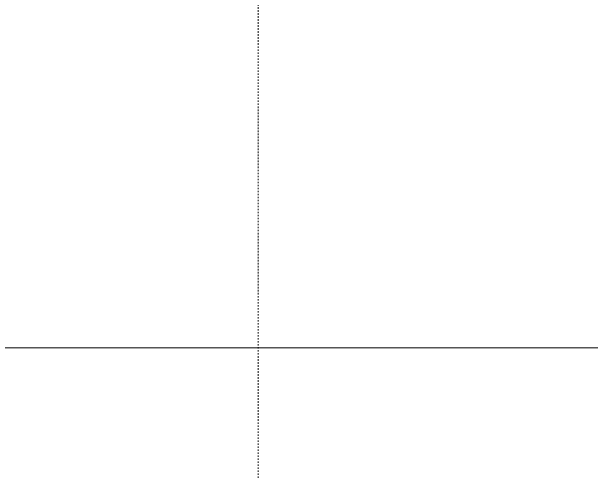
# Model space of a CAD drawing. Header units: inches. Extents: x -4830 to -242, y 9551 to 12925.
# Drawn here: x -1896.01 to -1847.81, y 12366.79 to 12405.01 of the extents above; entities that cross this region are included whole.
import ezdxf

# ---------------------------------------------------------------- set-up
doc = ezdxf.new("R2010")
doc.units = ezdxf.units.IN
doc.header["$MEASUREMENT"] = 0
doc.linetypes.add('Aligning Line 1_8_', pattern=[0.25, 0.125, -0.125])
for name, color, linetype, lineweight in [('0-1', 7, 'Continuous', 5), ('C-TOPO', 7, 'Continuous', 9), ('G-ANNO-SYMB-1', 147, 'Aligning Line 1_8_', 9)]:
    doc.layers.add(name, color=color, linetype=linetype, lineweight=lineweight)

# ---------------------------------------------------------------- blocks, each defined once
blk = doc.blocks.new('CTR  - Topography_rvt-1-FLOOR PLAN - 2ND FLOOR')
at = {"layer": 'C-TOPO'}
for p, q in [((-1545.133, 12377.068), (-1942.032, 12377.068)), ((-1942.032, 12377.068), (-1545.133, 12377.068))]:
    blk.add_line(p, q, dxfattribs=at)
blk = doc.blocks.new('CTR - 1st Phase - Common Walls_rvt-1-FLOOR PLAN - 2ND FLOOR')
at = {"layer": 'G-ANNO-SYMB-1'}
blk.add_line((-1875.498, 12428.118), (-1875.498, 9706.24), dxfattribs=at)

msp = doc.modelspace()

# ---------------------------------------------------------------- block references
at = {"layer": '0-1'}
for name in ['CTR  - Topography_rvt-1-FLOOR PLAN - 2ND FLOOR', 'CTR - 1st Phase - Common Walls_rvt-1-FLOOR PLAN - 2ND FLOOR']:
    msp.add_blockref(name, (0, 0), dxfattribs=at)

doc.saveas('drawing.dxf')
